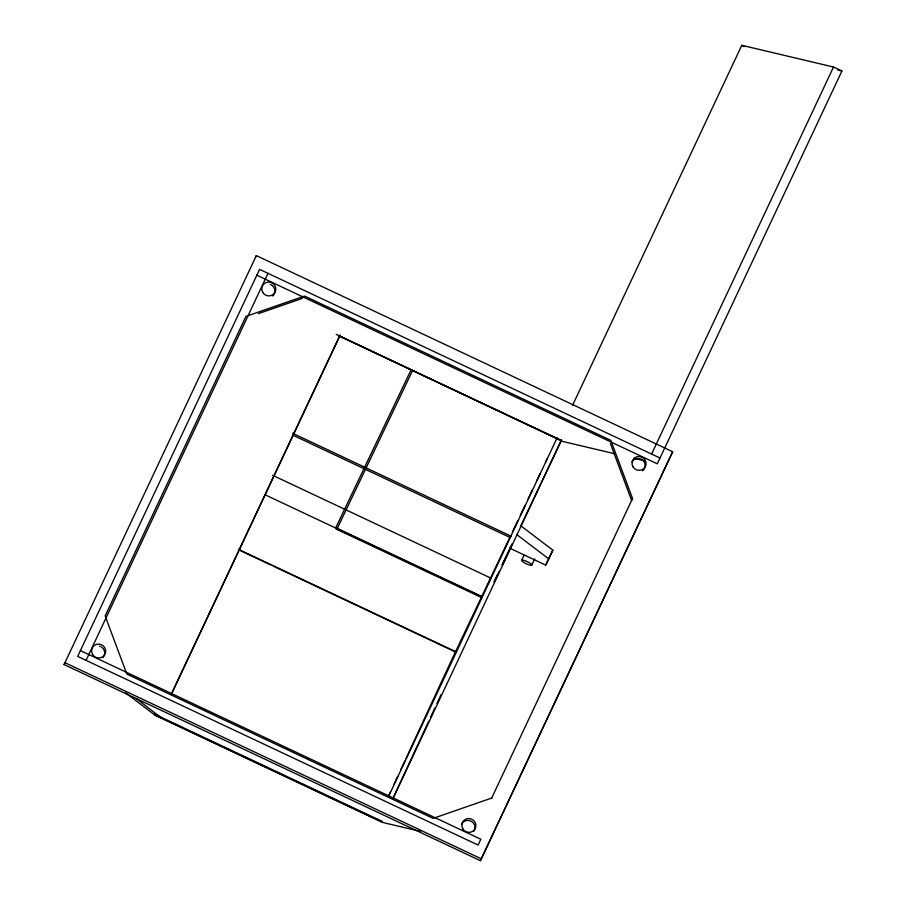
<?xml version="1.0" encoding="UTF-8"?>
<svg xmlns="http://www.w3.org/2000/svg" width="906" height="906" viewBox="0 0 906 906"><rect width="100%" height="100%" fill="white"/><g stroke="black" fill="none" stroke-linecap="round" stroke-linejoin="round"><path stroke-width="1.36" d="M388.742 795.649L390.531 791.799M394.087 784.109L397.655 776.431M400.622 770.021L404.778 761.051M405.967 758.492L452.207 658.696L510.531 535.888M392.604 799.171L428.674 721.335M430.61 717.031L434.767 708.062M436.952 703.475L441.086 694.54M64.077 664.574L256.341 255.594L672.671 451.732L481.324 858.831L480.406 860.7L64.077 664.574L64.994 662.705L481.324 858.831M86.07 660.372L267.983 273.34M171.257 694.211L340.078 335.039M171.54 693.996L340.078 335.424M388.629 796.261L557.167 437.689M572.479 405.514L741.788 45.3L833.52 67.021L841.923 70.974L657.28 463.827L256.851 275.197M508.187 552.23L502.241 564.88L508.3 552.173M509.365 549.704L510.554 547.179M393.091 798.367L561.629 439.795M521.686 560.327L524.019 555.344M531.788 565.095A5.583 1.178 25.2 0 0 524.665 560.599A5.583 1.178 25.2 0 0 523.759 562.433A5.583 1.178 25.2 0 0 531.788 565.095L534.721 558.866M509.772 548.198L545.706 565.118L552.887 550.168L520.678 525.718M545.706 565.118L552.887 550.168M651.607 454.053L833.52 67.021M491.426 798.616L632.524 498.515L610.825 440.35L304.529 296.058L245.934 316.398L105.153 615.91L126.851 674.075L433.147 818.378L491.743 798.027M480.406 860.7L672.671 451.732M517.847 520.52L512.332 532.082M520.248 515.457L525.05 505.344M528.051 499.013L532.241 490.157M536.443 481.301L540.044 473.713M545.446 462.332L547.247 458.538M495.061 580.089L499.274 571.21M509.5 549.636L511.981 544.336M520.429 526.658L561.301 440.407M502.23 564.925L512.286 543.747M255.424 257.463L256.341 255.594M160.453 717.201L136.104 698.39M160.373 717.722L160.713 717.054M411.131 369.739L335.65 528.028M412.615 370.441L337.134 528.73M741.788 45.3L744.053 46.659M455.084 652.547L455.548 651.607M493.94 582.06L497.541 574.789M377.462 819.987L377.791 819.318M632.524 498.515L631.595 500.384L610.395 443.544M258.323 313.646L302.276 298.391M837.823 70L841.923 70.974M614.846 453.781L562.83 441.471L336.239 334.382M634.007 458.323L644.959 460.916M420.599 831.448L383.646 822.693L154.371 714.687L125.47 692.728M660.01 458.017L259.58 269.376L77.667 656.42L478.096 845.049L480.826 839.239L80.396 650.599M338.889 335.707L561.301 440.486L338.81 335.866M292.615 433.261L511.211 536.239M293.17 435.31L510.497 537.688M272.649 475.31L491.245 578.288M264.688 494.597L482.003 596.975M238.459 549.342L456.171 651.901M238.754 549.863L270.701 564.914M273.261 566.114L456.024 652.218M516.579 534.438L548.787 558.9M643.86 469.376A7.067 6.908 26.3 0 1 643.453 469.897M642.977 470.384A7.067 6.908 26.3 0 1 642.445 470.826M632.014 461.72A7.067 6.908 26.3 0 1 644.744 467.711M644.506 468.289A7.067 6.908 26.3 0 1 644.211 468.844M461.562 824.29A7.067 6.908 26.3 0 1 471.46 821.357A7.067 6.908 26.3 0 1 473.702 831.402M273.986 294.427A7.067 6.908 26.3 0 1 273.635 294.96M273.216 295.481A7.067 6.908 26.3 0 1 272.74 295.968M270.226 284.359A7.067 6.908 26.3 0 1 274.269 293.872M101.212 646.929A7.067 6.908 26.3 0 1 103.058 657.507M99.445 646.193A7.067 6.908 26.3 0 1 100.068 646.397M154.756 714.245L154.428 714.913L381.924 822.093L382.253 821.414L154.756 714.245M336.398 527.994L335.933 528.934L481.052 597.292L481.516 596.363L336.398 527.994M632.954 466.783A7.067 6.908 26.3 0 0 645.14 466.964A7.067 6.908 26.3 0 0 639.013 456.465A7.067 6.908 26.3 0 0 632.954 466.783M462.785 828.82A7.067 6.908 26.3 0 0 474.982 829.001A7.067 6.908 26.3 0 0 468.855 818.503A7.067 6.908 26.3 0 0 462.785 828.82M262.717 292.366A7.067 6.908 26.3 0 0 274.903 292.559A7.067 6.908 26.3 0 0 268.776 282.049A7.067 6.908 26.3 0 0 262.717 292.366M92.559 654.404A7.067 6.908 26.3 0 0 104.745 654.585A7.067 6.908 26.3 0 0 98.618 644.087A7.067 6.908 26.3 0 0 92.559 654.404"/></g></svg>
